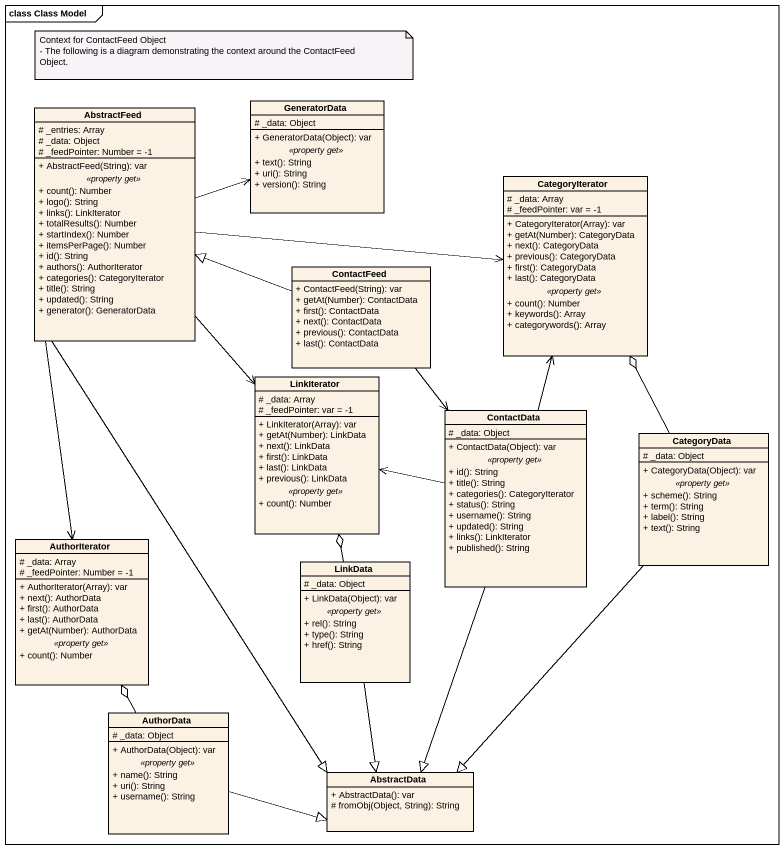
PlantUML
@startuml
mainframe class Class Model
hide circle
hide empty members
skinparam classAttributeIconSize 0
class AbstractFeed {
  # _entries: Array
  # _data: Object
  # _feedPointer: Number = -1
  --
  + AbstractFeed(String): var
  .. <<property get>> ..
  + count(): Number
  + logo(): String
  + links(): LinkIterator
  + totalResults(): Number
  + startIndex(): Number
  + itemsPerPage(): Number
  + id(): String
  + authors(): AuthorIterator
  + categories(): CategoryIterator
  + title(): String
  + updated(): String
  + generator(): GeneratorData
}
class GeneratorData {
  # _data: Object
  --
  + GeneratorData(Object): var
  .. <<property get>> ..
  + text(): String
  + uri(): String
  + version(): String
}
class CategoryIterator {
  # _data: Array
  # _feedPointer: var = -1
  --
  + CategoryIterator(Array): var
  + getAt(Number): CategoryData
  + next(): CategoryData
  + previous(): CategoryData
  + first(): CategoryData
  + last(): CategoryData
  .. <<property get>> ..
  + count(): Number
  + keywords(): Array
  + categorywords(): Array
}
class ContactFeed {
  + ContactFeed(String): var
  + getAt(Number): ContactData
  + first(): ContactData
  + next(): ContactData
  + previous(): ContactData
  + last(): ContactData
}
class LinkIterator {
  # _data: Array
  # _feedPointer: var = -1
  --
  + LinkIterator(Array): var
  + getAt(Number): LinkData
  + next(): LinkData
  + first(): LinkData
  + last(): LinkData
  + previous(): LinkData
  .. <<property get>> ..
  + count(): Number
}
class ContactData {
  # _data: Object
  --
  + ContactData(Object): var
  .. <<property get>> ..
  + id(): String
  + title(): String
  + categories(): CategoryIterator
  + status(): String
  + username(): String
  + updated(): String
  + links(): LinkIterator
  + published(): String
}
class CategoryData {
  # _data: Object
  --
  + CategoryData(Object): var
  .. <<property get>> ..
  + scheme(): String
  + term(): String
  + label(): String
  + text(): String
}
class AuthorIterator {
  # _data: Array
  # _feedPointer: Number = -1
  --
  + AuthorIterator(Array): var
  + next(): AuthorData
  + first(): AuthorData
  + last(): AuthorData
  + getAt(Number): AuthorData
  .. <<property get>> ..
  + count(): Number
}
class LinkData {
  # _data: Object
  --
  + LinkData(Object): var
  .. <<property get>> ..
  + rel(): String
  + type(): String
  + href(): String
}
class AuthorData {
  # _data: Object
  --
  + AuthorData(Object): var
  .. <<property get>> ..
  + name(): String
  + uri(): String
  + username(): String
}
class AbstractData {
  + AbstractData(): var
  # fromObj(Object, String): String
}
AbstractFeed -right-> GeneratorData
AbstractFeed -right-> CategoryIterator
AbstractFeed --> LinkIterator
AbstractFeed --> AuthorIterator
AbstractFeed --|> AbstractData
ContactFeed -left-|> AbstractFeed
ContactFeed --> ContactData
ContactData -up-> CategoryIterator
ContactData -left-> LinkIterator
ContactData --|> AbstractData
CategoryData -up-o CategoryIterator
CategoryData --|> AbstractData
LinkData -up-o LinkIterator
LinkData --|> AbstractData
AuthorData -up-o AuthorIterator
AuthorData -right-|> AbstractData
note as N1
  Context for ContactFeed Object
  - The following is a diagram demonstrating the context around the ContactFeed Object.
end note
@enduml
